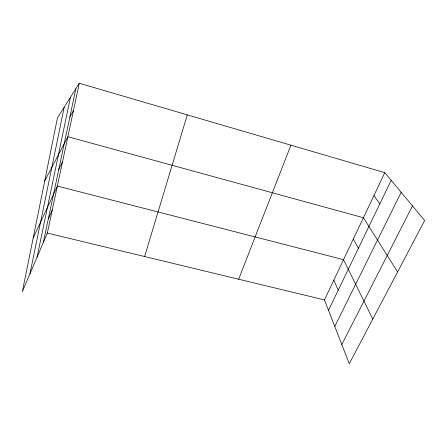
<?xml version="1.0" encoding="UTF-8"?>
<svg xmlns="http://www.w3.org/2000/svg" width="447" height="447" viewBox="0 0 447 447"><rect width="100%" height="100%" fill="white"/><g stroke="black" fill="none" stroke-linecap="round" stroke-linejoin="round"><path stroke-width="0.67" d="M29.955 273.804L64.195 107.224M37.056 257.165L70.414 97.334M43.331 242.464L75.839 88.713M79.27 83.259L57.434 117.974L22.35 291.628L47.343 233.066L79.27 83.259L384.794 172.648L424.65 220.527L349.269 363.741L324.461 299.92L384.794 172.648M144.616 256.533L187.299 114.862M238.653 279.219L290.924 145.18M48.315 218.89L52.254 210.017M33.173 238.044L57.361 186.058L343.536 259.673L372.787 319.063M328.5 310.307L391.175 180.314M58.747 169.547L62.513 161.87M334.769 326.444L401.166 192.316M341.804 344.542L412.497 205.927M44.717 180.918L67.877 136.721L363.417 217.739L397.606 271.91M69.9 116.796L73.459 110.532M47.343 233.066L324.461 299.92M373.91 195.607L379.838 203.826M353.303 239.078L358.41 248.269M333.831 280.157L338.206 290.176"/></g></svg>
